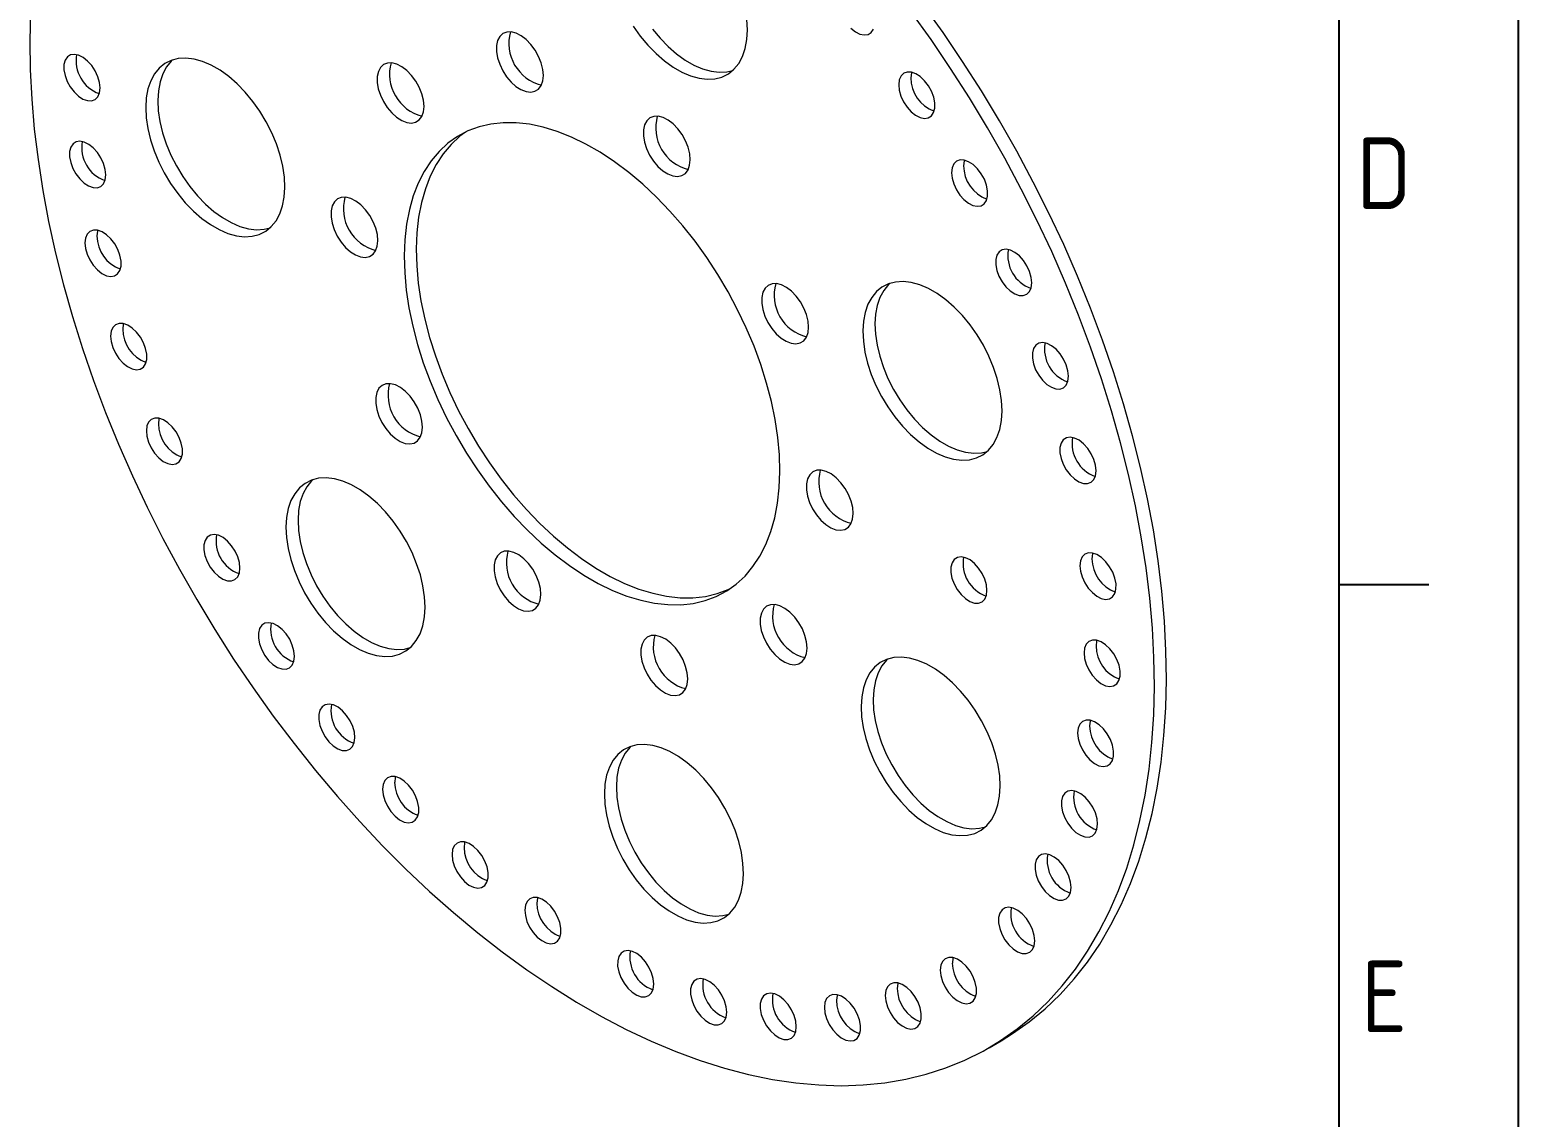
# Model space of a CAD drawing. Header units: millimetres. Extents: x 2761 to 3222, y 1093 to 1419.
# Drawn here: x 3130.4 to 3221.7, y 1172.9 to 1239.6 of the extents above; entities that cross this region are included whole.
import ezdxf
from ezdxf.enums import TextEntityAlignment as Align

# ---------------------------------------------------------------- set-up
doc = ezdxf.new("R2010")
doc.units = ezdxf.units.MM
doc.linetypes.add('ACAD_ISO05W100', pattern=[33, 24, -3, 0, -3, 0, -3])
doc.layers.add('AM_BOR', color=240, linetype='ACAD_ISO05W100', lineweight=20)
doc.styles.add('ACISOTS', font='isocp.shx', dxfattribs={"height": 1})

# ---------------------------------------------------------------- blocks, each defined once
blk = doc.blocks.new('A3 ZTL')
blk.add_line((401.174, 9.785), (401.174, 280.822))
at = {"layer": 'AM_BOR', "color": 135, "linetype": 'Continuous', "lineweight": 25}
blk.add_line((410.959, 290.607), (410.959, 0), dxfattribs=at)
at = {"layer": 'AM_BOR', "color": 135, "lineweight": 25}
blk.add_line((406.067, 100.294), (401.174, 100.294), dxfattribs=at)
at = {"layer": 'AM_BOR', "color": 135, "lineweight": 25, "style": 'ACISOTS'}
for s, p in [('D', (403.62, 122.798)), ('E', (403.62, 77.789))]:
    blk.add_text(s, height=3.914, dxfattribs=at).set_placement(p, align=Align.MIDDLE)

msp = doc.modelspace()

# ---------------------------------------------------------------- linework, layer by layer
at = {"color": 7, "linetype": 'Continuous', "lineweight": 15}
msp.add_line((3189.261, 1177.142), (3190, 1177.571), dxfattribs=at)
at = {"color": 7, "linetype": 'Continuous', "lineweight": 15, "flags": 128}
for points in [[(3130.472, 1240.618), (3130.43, 1238.885), (3130.455, 1237.114), (3130.548, 1235.308), (3130.708, 1233.47), (3130.935, 1231.603), (3131.229, 1229.712), (3131.588, 1227.801), (3132.013, 1225.872), (3132.502, 1223.93), (3133.055, 1221.979), (3133.67, 1220.022), (3134.346, 1218.063), (3135.082, 1216.106), (3135.876, 1214.155), (3136.727, 1212.213), (3137.634, 1210.285), (3138.594, 1208.375), (3139.605, 1206.485), (3140.666, 1204.62), (3141.774, 1202.783), (3142.928, 1200.978), (3144.124, 1199.209), (3145.361, 1197.478), (3146.637, 1195.79), (3147.948, 1194.148), (3149.293, 1192.554), (3150.668, 1191.012), (3152.071, 1189.525), (3153.499, 1188.096), (3154.95, 1186.728), (3156.42, 1185.423), (3157.907, 1184.184), (3159.407, 1183.013), (3160.918, 1181.913), (3162.437, 1180.885), (3163.961, 1179.933), (3165.486, 1179.057), (3167.011, 1178.259), (3168.531, 1177.542), (3170.045, 1176.905), (3171.548, 1176.352), (3173.038, 1175.881), (3174.513, 1175.496), (3175.968, 1175.196), (3177.402, 1174.981), (3178.812, 1174.854), (3180.194, 1174.812), (3181.547, 1174.858), (3182.866, 1174.989), (3184.151, 1175.208), (3185.398, 1175.512), (3186.605, 1175.901), (3187.77, 1176.375), (3188.889, 1176.933), (3189.962, 1177.573), (3190.986, 1178.294), (3191.958, 1179.095), (3192.878, 1179.975), (3193.743, 1180.931), (3194.552, 1181.962), (3195.302, 1183.065), (3195.993, 1184.239), (3196.624, 1185.481), (3197.192, 1186.789), (3197.697, 1188.161), (3198.138, 1189.592), (3198.513, 1191.082), (3198.823, 1192.626), (3199.067, 1194.222), (3199.244, 1195.867), (3199.353, 1197.557), (3199.395, 1199.289)], [(3199.395, 1199.289), (3199.37, 1201.061), (3199.277, 1202.867), (3199.117, 1204.705), (3198.89, 1206.571), (3198.596, 1208.462), (3198.237, 1210.374), (3197.812, 1212.303), (3197.323, 1214.244), (3196.77, 1216.196), (3196.155, 1218.153), (3195.479, 1220.112), (3194.743, 1222.069), (3193.949, 1224.02), (3193.098, 1225.961), (3192.191, 1227.889), (3191.231, 1229.8), (3190.22, 1231.69), (3189.159, 1233.555), (3188.051, 1235.392), (3186.897, 1237.197), (3185.701, 1238.966), (3184.463, 1240.696)], [(3200.134, 1199.718), (3200.108, 1201.489), (3200.015, 1203.296), (3199.855, 1205.134), (3199.628, 1207), (3199.335, 1208.891), (3198.975, 1210.802), (3198.55, 1212.731), (3198.061, 1214.673), (3197.509, 1216.625), (3196.894, 1218.582), (3196.217, 1220.541), (3195.481, 1222.497), (3194.687, 1224.449), (3193.836, 1226.39), (3192.93, 1228.318), (3191.97, 1230.229), (3190.958, 1232.118), (3189.898, 1233.984), (3188.789, 1235.82), (3187.636, 1237.625), (3186.439, 1239.395), (3185.202, 1241.125)], [(3167.44, 1239.794), (3167.872, 1239.183), (3168.34, 1238.617), (3168.837, 1238.105), (3169.355, 1237.654), (3169.886, 1237.272), (3170.422, 1236.964), (3170.954, 1236.736), (3171.474, 1236.591), (3171.973, 1236.532), (3172.444, 1236.559), (3172.879, 1236.671), (3173.271, 1236.868), (3173.615, 1237.146), (3173.905, 1237.501), (3174.135, 1237.927), (3174.304, 1238.417), (3174.407, 1238.964), (3174.444, 1239.558)], [(3168.61, 1239.612), (3169.079, 1239.046), (3169.576, 1238.533), (3170.094, 1238.083), (3170.625, 1237.7), (3171.161, 1237.393), (3171.692, 1237.165), (3172.212, 1237.02), (3172.711, 1236.96), (3173.182, 1236.987), (3173.536, 1237.072)], [(3174.444, 1239.558), (3174.413, 1240.192)], [(3180.789, 1239.659), (3181.062, 1239.442), (3181.34, 1239.302), (3181.606, 1239.249), (3181.842, 1239.286), (3182.033, 1239.409), (3182.169, 1239.612)], [(3161.924, 1236.766), (3161.892, 1237.141), (3161.794, 1237.537), (3161.635, 1237.936), (3161.422, 1238.318), (3161.166, 1238.667), (3160.877, 1238.965), (3160.57, 1239.199), (3160.259, 1239.359), (3159.959, 1239.435), (3159.683, 1239.426), (3159.445, 1239.33), (3159.255, 1239.154), (3159.123, 1238.904), (3159.054, 1238.594), (3159.052, 1238.236), (3159.118, 1237.848), (3159.247, 1237.449), (3159.434, 1237.056), (3159.67, 1236.688), (3159.944, 1236.363), (3160.244, 1236.095), (3160.554, 1235.897), (3160.862, 1235.779), (3161.152, 1235.745), (3161.41, 1235.798), (3161.626, 1235.934), (3161.788, 1236.149), (3161.889, 1236.43), (3161.924, 1236.766)], [(3134.74, 1235.997), (3134.707, 1236.335), (3134.606, 1236.691), (3134.443, 1237.044), (3134.23, 1237.371), (3133.978, 1237.651), (3133.705, 1237.868), (3133.427, 1238.008), (3133.162, 1238.061), (3132.926, 1238.025), (3132.734, 1237.901), (3132.599, 1237.698), (3132.528, 1237.428), (3132.526, 1237.108), (3132.594, 1236.758), (3132.727, 1236.401), (3132.916, 1236.059), (3133.151, 1235.752), (3133.415, 1235.501), (3133.693, 1235.322), (3133.967, 1235.225), (3134.219, 1235.216), (3134.435, 1235.297), (3134.6, 1235.462), (3134.704, 1235.7), (3134.74, 1235.997)], [(3146.071, 1229.905), (3146.041, 1230.538), (3145.943, 1231.2), (3145.78, 1231.88), (3145.555, 1232.568), (3145.27, 1233.252), (3144.931, 1233.922), (3144.543, 1234.568), (3144.111, 1235.178), (3143.643, 1235.744), (3143.146, 1236.257), (3142.628, 1236.708), (3142.097, 1237.09), (3141.561, 1237.397), (3141.029, 1237.625), (3140.509, 1237.77), (3140.01, 1237.83), (3139.539, 1237.803), (3139.104, 1237.69), (3138.712, 1237.493), (3138.368, 1237.215), (3138.078, 1236.86), (3137.848, 1236.435), (3137.679, 1235.945), (3137.576, 1235.398), (3137.54, 1234.803), (3137.57, 1234.17), (3137.668, 1233.508), (3137.83, 1232.828), (3138.056, 1232.14), (3138.341, 1231.456), (3138.68, 1230.786), (3139.068, 1230.14), (3139.5, 1229.53), (3139.968, 1228.964), (3140.465, 1228.451), (3140.983, 1228), (3141.514, 1227.618), (3142.05, 1227.311), (3142.582, 1227.083), (3143.101, 1226.938), (3143.601, 1226.878), (3144.071, 1226.905), (3144.507, 1227.018), (3144.899, 1227.215), (3145.243, 1227.493), (3145.532, 1227.847), (3145.763, 1228.273), (3145.932, 1228.763), (3146.035, 1229.31), (3146.071, 1229.905)], [(3139.185, 1237.718), (3139.106, 1237.644), (3138.817, 1237.289), (3138.586, 1236.863), (3138.418, 1236.373), (3138.314, 1235.827), (3138.278, 1235.232), (3138.309, 1234.598), (3138.406, 1233.936), (3138.569, 1233.256), (3138.794, 1232.569), (3139.079, 1231.884), (3139.418, 1231.214), (3139.807, 1230.569), (3140.238, 1229.958), (3140.706, 1229.392), (3141.203, 1228.88), (3141.721, 1228.429), (3142.253, 1228.047), (3142.788, 1227.739), (3143.32, 1227.511), (3143.84, 1227.366), (3144.339, 1227.307), (3144.81, 1227.334), (3145.164, 1227.418)], [(3154.608, 1234.87), (3154.576, 1235.245), (3154.478, 1235.64), (3154.319, 1236.039), (3154.106, 1236.421), (3153.849, 1236.77), (3153.561, 1237.068), (3153.254, 1237.303), (3152.943, 1237.462), (3152.642, 1237.538), (3152.366, 1237.529), (3152.128, 1237.434), (3151.938, 1237.257), (3151.806, 1237.008), (3151.737, 1236.697), (3151.736, 1236.339), (3151.801, 1235.952), (3151.93, 1235.552), (3152.117, 1235.159), (3152.353, 1234.792), (3152.628, 1234.466), (3152.927, 1234.198), (3153.238, 1234.001), (3153.545, 1233.882), (3153.835, 1233.848), (3154.094, 1233.901), (3154.309, 1234.038), (3154.471, 1234.252), (3154.572, 1234.534), (3154.608, 1234.87)], [(3183.718, 1236.197), (3183.752, 1235.86), (3183.853, 1235.504), (3184.015, 1235.151), (3184.229, 1234.824), (3184.48, 1234.543), (3184.753, 1234.326), (3185.031, 1234.187), (3185.297, 1234.133), (3185.533, 1234.17), (3185.724, 1234.293), (3185.86, 1234.497), (3185.931, 1234.767), (3185.932, 1235.086), (3185.864, 1235.436), (3185.732, 1235.793), (3185.542, 1236.136), (3185.308, 1236.442), (3185.043, 1236.693), (3184.766, 1236.873), (3184.492, 1236.97), (3184.239, 1236.978), (3184.024, 1236.898), (3183.859, 1236.733), (3183.755, 1236.494), (3183.718, 1236.197)], [(3184.506, 1236.967), (3184.493, 1236.923), (3184.457, 1236.626)], [(3170.932, 1231.595), (3170.9, 1231.969), (3170.802, 1232.365), (3170.643, 1232.764), (3170.43, 1233.146), (3170.174, 1233.495), (3169.885, 1233.793), (3169.578, 1234.028), (3169.267, 1234.187), (3168.967, 1234.263), (3168.691, 1234.254), (3168.453, 1234.158), (3168.263, 1233.982), (3168.131, 1233.733), (3168.062, 1233.422), (3168.06, 1233.064), (3168.125, 1232.677), (3168.255, 1232.277), (3168.442, 1231.884), (3168.678, 1231.517), (3168.952, 1231.191), (3169.252, 1230.923), (3169.562, 1230.725), (3169.87, 1230.607), (3170.16, 1230.573), (3170.418, 1230.626), (3170.634, 1230.763), (3170.796, 1230.977), (3170.897, 1231.259), (3170.932, 1231.595)], [(3176.43, 1212.474), (3176.401, 1213.506), (3176.305, 1214.571), (3176.142, 1215.662), (3175.913, 1216.774), (3175.619, 1217.899), (3175.262, 1219.031), (3174.845, 1220.163), (3174.37, 1221.289), (3173.839, 1222.402), (3173.255, 1223.495), (3172.623, 1224.563), (3171.945, 1225.599), (3171.226, 1226.596), (3170.47, 1227.549), (3169.682, 1228.453), (3168.865, 1229.301), (3168.025, 1230.09), (3167.167, 1230.814), (3166.296, 1231.47), (3165.417, 1232.052), (3164.534, 1232.559), (3163.654, 1232.986), (3162.781, 1233.332), (3161.921, 1233.595), (3161.079, 1233.772), (3160.258, 1233.863), (3159.466, 1233.867), (3158.705, 1233.785), (3157.98, 1233.616), (3157.296, 1233.362), (3156.657, 1233.025), (3156.067, 1232.605), (3155.528, 1232.107), (3155.044, 1231.531), (3154.618, 1230.883), (3154.253, 1230.166), (3153.95, 1229.383), (3153.712, 1228.54), (3153.539, 1227.642), (3153.433, 1226.693), (3153.394, 1225.7), (3153.423, 1224.668), (3153.52, 1223.604), (3153.683, 1222.512), (3153.912, 1221.401), (3154.206, 1220.276), (3154.562, 1219.144), (3154.98, 1218.012), (3155.455, 1216.886), (3155.986, 1215.773), (3156.57, 1214.679), (3157.202, 1213.612), (3157.88, 1212.576), (3158.599, 1211.579), (3159.355, 1210.626), (3160.143, 1209.722), (3160.96, 1208.873), (3161.8, 1208.085), (3162.658, 1207.36), (3163.529, 1206.705), (3164.408, 1206.122), (3165.291, 1205.616), (3166.171, 1205.188), (3167.043, 1204.842), (3167.904, 1204.58), (3168.746, 1204.403), (3169.567, 1204.312), (3170.359, 1204.307), (3171.12, 1204.39), (3171.845, 1204.558), (3172.529, 1204.812), (3173.168, 1205.15), (3173.758, 1205.569), (3174.297, 1206.068), (3174.781, 1206.643), (3175.206, 1207.292), (3175.572, 1208.009), (3175.875, 1208.791), (3176.113, 1209.634), (3176.286, 1210.533), (3176.392, 1211.481), (3176.43, 1212.474)], [(3157.157, 1233.298), (3156.805, 1233.034), (3156.266, 1232.535), (3155.783, 1231.96), (3155.357, 1231.312), (3154.991, 1230.594), (3154.689, 1229.812), (3154.45, 1228.969), (3154.277, 1228.071), (3154.171, 1227.122), (3154.133, 1226.129), (3154.162, 1225.097), (3154.258, 1224.032), (3154.421, 1222.941), (3154.651, 1221.83), (3154.944, 1220.705), (3155.301, 1219.573), (3155.718, 1218.44), (3156.194, 1217.315), (3156.725, 1216.202), (3157.308, 1215.108), (3157.941, 1214.04), (3158.618, 1213.005), (3159.337, 1212.007), (3160.093, 1211.054), (3160.882, 1210.151), (3161.698, 1209.302), (3162.538, 1208.513), (3163.396, 1207.789), (3164.267, 1207.134), (3165.147, 1206.551), (3166.029, 1206.044), (3166.909, 1205.617), (3167.782, 1205.271), (3168.642, 1205.009), (3169.485, 1204.831), (3170.305, 1204.74), (3171.098, 1204.736), (3171.859, 1204.818), (3172.583, 1204.987), (3173.267, 1205.241), (3173.406, 1205.306)], [(3135.087, 1230.664), (3135.053, 1231.002), (3134.952, 1231.358), (3134.79, 1231.711), (3134.576, 1232.038), (3134.325, 1232.319), (3134.052, 1232.536), (3133.774, 1232.675), (3133.508, 1232.728), (3133.272, 1232.692), (3133.081, 1232.568), (3132.945, 1232.365), (3132.874, 1232.095), (3132.873, 1231.775), (3132.941, 1231.426), (3133.073, 1231.068), (3133.263, 1230.726), (3133.497, 1230.419), (3133.762, 1230.169), (3134.039, 1229.989), (3134.313, 1229.892), (3134.566, 1229.883), (3134.781, 1229.964), (3134.946, 1230.129), (3135.05, 1230.367), (3135.087, 1230.664)], [(3186.956, 1230.804), (3186.989, 1230.466), (3187.09, 1230.11), (3187.253, 1229.757), (3187.466, 1229.43), (3187.717, 1229.149), (3187.991, 1228.932), (3188.269, 1228.793), (3188.534, 1228.74), (3188.77, 1228.776), (3188.962, 1228.9), (3189.097, 1229.103), (3189.168, 1229.373), (3189.169, 1229.693), (3189.102, 1230.042), (3188.969, 1230.4), (3188.779, 1230.742), (3188.545, 1231.049), (3188.281, 1231.299), (3188.003, 1231.479), (3187.729, 1231.576), (3187.476, 1231.585), (3187.261, 1231.504), (3187.096, 1231.339), (3186.992, 1231.101), (3186.956, 1230.804)], [(3187.743, 1231.573), (3187.73, 1231.529), (3187.694, 1231.232)], [(3151.777, 1226.629), (3151.745, 1227.004), (3151.647, 1227.4), (3151.488, 1227.798), (3151.275, 1228.181), (3151.019, 1228.529), (3150.73, 1228.828), (3150.423, 1229.062), (3150.112, 1229.221), (3149.812, 1229.298), (3149.536, 1229.288), (3149.297, 1229.193), (3149.108, 1229.016), (3148.975, 1228.767), (3148.907, 1228.456), (3148.905, 1228.099), (3148.97, 1227.711), (3149.1, 1227.311), (3149.287, 1226.919), (3149.523, 1226.551), (3149.797, 1226.225), (3150.097, 1225.958), (3150.407, 1225.76), (3150.715, 1225.641), (3151.005, 1225.607), (3151.263, 1225.66), (3151.479, 1225.797), (3151.641, 1226.011), (3151.742, 1226.293), (3151.777, 1226.629)], [(3133.813, 1226.496), (3133.846, 1226.158), (3133.947, 1225.802), (3134.11, 1225.45), (3134.323, 1225.123), (3134.575, 1224.842), (3134.848, 1224.625), (3135.126, 1224.485), (3135.391, 1224.432), (3135.627, 1224.468), (3135.819, 1224.592), (3135.954, 1224.795), (3136.025, 1225.065), (3136.027, 1225.385), (3135.959, 1225.735), (3135.826, 1226.092), (3135.636, 1226.434), (3135.402, 1226.741), (3135.138, 1226.992), (3134.86, 1227.171), (3134.586, 1227.268), (3134.334, 1227.277), (3134.118, 1227.196), (3133.953, 1227.032), (3133.849, 1226.793), (3133.813, 1226.496)], [(3134.6, 1227.266), (3134.587, 1227.222), (3134.551, 1226.924)], [(3191.88, 1224.047), (3191.847, 1224.384), (3191.745, 1224.74), (3191.583, 1225.093), (3191.369, 1225.42), (3191.118, 1225.701), (3190.845, 1225.918), (3190.567, 1226.057), (3190.302, 1226.111), (3190.066, 1226.074), (3189.874, 1225.95), (3189.738, 1225.747), (3189.668, 1225.477), (3189.666, 1225.157), (3189.734, 1224.808), (3189.867, 1224.451), (3190.056, 1224.108), (3190.291, 1223.802), (3190.555, 1223.551), (3190.833, 1223.371), (3191.107, 1223.274), (3191.359, 1223.266), (3191.575, 1223.346), (3191.74, 1223.511), (3191.844, 1223.749), (3191.88, 1224.047)], [(3190.052, 1216.2), (3190.021, 1216.833), (3189.924, 1217.495), (3189.761, 1218.175), (3189.536, 1218.863), (3189.251, 1219.547), (3188.912, 1220.217), (3188.523, 1220.863), (3188.092, 1221.473), (3187.624, 1222.039), (3187.127, 1222.551), (3186.608, 1223.002), (3186.077, 1223.385), (3185.542, 1223.692), (3185.01, 1223.92), (3184.49, 1224.065), (3183.991, 1224.125), (3183.52, 1224.098), (3183.085, 1223.985), (3182.692, 1223.788), (3182.349, 1223.51), (3182.059, 1223.155), (3181.828, 1222.73), (3181.66, 1222.239), (3181.557, 1221.693), (3181.52, 1221.098), (3181.551, 1220.465), (3181.648, 1219.803), (3181.811, 1219.122), (3182.037, 1218.435), (3182.321, 1217.751), (3182.66, 1217.08), (3183.049, 1216.435), (3183.481, 1215.825), (3183.949, 1215.259), (3184.446, 1214.746), (3184.964, 1214.295), (3185.495, 1213.913), (3186.031, 1213.605), (3186.562, 1213.377), (3187.082, 1213.232), (3187.581, 1213.173), (3188.052, 1213.2), (3188.487, 1213.313), (3188.88, 1213.51), (3189.224, 1213.788), (3189.513, 1214.142), (3189.744, 1214.568), (3189.912, 1215.058), (3190.015, 1215.605), (3190.052, 1216.2)], [(3178.191, 1221.33), (3178.159, 1221.705), (3178.061, 1222.1), (3177.902, 1222.499), (3177.689, 1222.881), (3177.432, 1223.23), (3177.144, 1223.528), (3176.837, 1223.763), (3176.526, 1223.922), (3176.225, 1223.998), (3175.95, 1223.989), (3175.711, 1223.894), (3175.521, 1223.717), (3175.389, 1223.468), (3175.321, 1223.157), (3175.319, 1222.799), (3175.384, 1222.412), (3175.513, 1222.012), (3175.7, 1221.619), (3175.936, 1221.252), (3176.211, 1220.926), (3176.51, 1220.658), (3176.821, 1220.461), (3177.129, 1220.342), (3177.418, 1220.308), (3177.677, 1220.361), (3177.892, 1220.498), (3178.054, 1220.712), (3178.155, 1220.994), (3178.191, 1221.33)], [(3183.166, 1224.013), (3183.087, 1223.939), (3182.797, 1223.584), (3182.567, 1223.158), (3182.398, 1222.668), (3182.295, 1222.121), (3182.259, 1221.527), (3182.289, 1220.893), (3182.387, 1220.231), (3182.55, 1219.551), (3182.775, 1218.863), (3183.06, 1218.179), (3183.399, 1217.509), (3183.787, 1216.864), (3184.219, 1216.253), (3184.687, 1215.687), (3185.184, 1215.175), (3185.702, 1214.724), (3186.233, 1214.342), (3186.769, 1214.034), (3187.301, 1213.806), (3187.82, 1213.661), (3188.32, 1213.602), (3188.791, 1213.628), (3189.145, 1213.713)], [(3135.39, 1220.78), (3135.423, 1220.442), (3135.524, 1220.086), (3135.687, 1219.733), (3135.9, 1219.406), (3136.152, 1219.125), (3136.425, 1218.908), (3136.703, 1218.769), (3136.968, 1218.716), (3137.204, 1218.752), (3137.396, 1218.876), (3137.531, 1219.079), (3137.602, 1219.349), (3137.604, 1219.669), (3137.536, 1220.018), (3137.403, 1220.376), (3137.214, 1220.718), (3136.979, 1221.025), (3136.715, 1221.275), (3136.437, 1221.455), (3136.163, 1221.552), (3135.911, 1221.561), (3135.695, 1221.48), (3135.53, 1221.315), (3135.426, 1221.077), (3135.39, 1220.78)], [(3136.177, 1221.549), (3136.165, 1221.505), (3136.128, 1221.208)], [(3194.127, 1218.316), (3194.094, 1218.654), (3193.993, 1219.01), (3193.83, 1219.363), (3193.617, 1219.69), (3193.365, 1219.971), (3193.092, 1220.188), (3192.814, 1220.327), (3192.549, 1220.38), (3192.313, 1220.344), (3192.121, 1220.22), (3191.986, 1220.017), (3191.915, 1219.747), (3191.913, 1219.427), (3191.981, 1219.078), (3192.114, 1218.72), (3192.304, 1218.378), (3192.538, 1218.071), (3192.802, 1217.821), (3193.08, 1217.641), (3193.354, 1217.544), (3193.607, 1217.535), (3193.822, 1217.616), (3193.987, 1217.781), (3194.091, 1218.019), (3194.127, 1218.316)], [(3154.514, 1215.192), (3154.482, 1215.567), (3154.384, 1215.962), (3154.225, 1216.361), (3154.012, 1216.743), (3153.755, 1217.092), (3153.467, 1217.39), (3153.16, 1217.625), (3152.849, 1217.784), (3152.548, 1217.86), (3152.273, 1217.851), (3152.034, 1217.756), (3151.844, 1217.579), (3151.712, 1217.33), (3151.644, 1217.019), (3151.642, 1216.661), (3151.707, 1216.274), (3151.836, 1215.874), (3152.023, 1215.481), (3152.259, 1215.114), (3152.534, 1214.788), (3152.833, 1214.52), (3153.144, 1214.323), (3153.452, 1214.204), (3153.741, 1214.17), (3154, 1214.223), (3154.215, 1214.36), (3154.377, 1214.574), (3154.478, 1214.856), (3154.514, 1215.192)], [(3137.578, 1214.972), (3137.611, 1214.635), (3137.712, 1214.279), (3137.875, 1213.926), (3138.088, 1213.599), (3138.339, 1213.318), (3138.613, 1213.101), (3138.891, 1212.962), (3139.156, 1212.908), (3139.392, 1212.945), (3139.584, 1213.068), (3139.719, 1213.272), (3139.79, 1213.542), (3139.791, 1213.861), (3139.724, 1214.211), (3139.591, 1214.568), (3139.401, 1214.911), (3139.167, 1215.217), (3138.903, 1215.468), (3138.625, 1215.648), (3138.351, 1215.745), (3138.098, 1215.753), (3137.883, 1215.673), (3137.718, 1215.508), (3137.614, 1215.269), (3137.578, 1214.972)], [(3138.365, 1215.742), (3138.352, 1215.698), (3138.316, 1215.401)], [(3195.817, 1212.519), (3195.783, 1212.857), (3195.682, 1213.213), (3195.52, 1213.566), (3195.306, 1213.893), (3195.055, 1214.174), (3194.782, 1214.391), (3194.504, 1214.53), (3194.238, 1214.583), (3194.002, 1214.547), (3193.811, 1214.423), (3193.675, 1214.22), (3193.604, 1213.95), (3193.603, 1213.63), (3193.671, 1213.281), (3193.803, 1212.923), (3193.993, 1212.581), (3194.227, 1212.274), (3194.492, 1212.024), (3194.769, 1211.844), (3195.043, 1211.747), (3195.296, 1211.738), (3195.511, 1211.819), (3195.676, 1211.984), (3195.78, 1212.222), (3195.817, 1212.519)], [(3180.927, 1209.893), (3180.895, 1210.267), (3180.798, 1210.663), (3180.639, 1211.062), (3180.426, 1211.444), (3180.169, 1211.793), (3179.88, 1212.091), (3179.573, 1212.325), (3179.263, 1212.485), (3178.962, 1212.561), (3178.686, 1212.552), (3178.448, 1212.456), (3178.258, 1212.28), (3178.126, 1212.03), (3178.057, 1211.72), (3178.056, 1211.362), (3178.121, 1210.975), (3178.25, 1210.575), (3178.437, 1210.182), (3178.673, 1209.814), (3178.947, 1209.489), (3179.247, 1209.221), (3179.558, 1209.023), (3179.865, 1208.905), (3180.155, 1208.871), (3180.414, 1208.924), (3180.629, 1209.06), (3180.791, 1209.275), (3180.892, 1209.556), (3180.927, 1209.893)], [(3154.672, 1204.162), (3154.642, 1204.795), (3154.544, 1205.457), (3154.381, 1206.137), (3154.156, 1206.825), (3153.871, 1207.509), (3153.532, 1208.179), (3153.144, 1208.825), (3152.712, 1209.435), (3152.244, 1210.001), (3151.747, 1210.514), (3151.229, 1210.965), (3150.698, 1211.347), (3150.162, 1211.654), (3149.63, 1211.882), (3149.111, 1212.027), (3148.611, 1212.087), (3148.14, 1212.06), (3147.705, 1211.947), (3147.313, 1211.75), (3146.969, 1211.472), (3146.68, 1211.118), (3146.449, 1210.692), (3146.28, 1210.202), (3146.177, 1209.655), (3146.141, 1209.06), (3146.171, 1208.427), (3146.269, 1207.765), (3146.432, 1207.085), (3146.657, 1206.397), (3146.942, 1205.713), (3147.281, 1205.043), (3147.669, 1204.397), (3148.101, 1203.787), (3148.569, 1203.221), (3149.066, 1202.708), (3149.584, 1202.258), (3150.115, 1201.875), (3150.651, 1201.568), (3151.183, 1201.34), (3151.703, 1201.195), (3152.202, 1201.135), (3152.673, 1201.162), (3153.108, 1201.275), (3153.5, 1201.472), (3153.844, 1201.75), (3154.134, 1202.105), (3154.364, 1202.53), (3154.533, 1203.02), (3154.636, 1203.567), (3154.672, 1204.162)], [(3147.786, 1211.976), (3147.707, 1211.901), (3147.418, 1211.546), (3147.187, 1211.12), (3147.019, 1210.63), (3146.916, 1210.084), (3146.879, 1209.489), (3146.91, 1208.856), (3147.007, 1208.194), (3147.17, 1207.513), (3147.395, 1206.826), (3147.68, 1206.141), (3148.019, 1205.471), (3148.408, 1204.826), (3148.839, 1204.215), (3149.307, 1203.65), (3149.804, 1203.137), (3150.323, 1202.686), (3150.854, 1202.304), (3151.389, 1201.996), (3151.921, 1201.768), (3152.441, 1201.623), (3152.94, 1201.564), (3153.411, 1201.591), (3153.765, 1201.675)], [(3143.32, 1206.555), (3143.287, 1206.893), (3143.186, 1207.249), (3143.023, 1207.602), (3142.81, 1207.929), (3142.558, 1208.21), (3142.285, 1208.427), (3142.007, 1208.566), (3141.742, 1208.619), (3141.506, 1208.583), (3141.314, 1208.459), (3141.179, 1208.256), (3141.108, 1207.986), (3141.106, 1207.666), (3141.174, 1207.317), (3141.307, 1206.959), (3141.497, 1206.617), (3141.731, 1206.31), (3141.995, 1206.06), (3142.273, 1205.88), (3142.547, 1205.783), (3142.8, 1205.774), (3143.015, 1205.855), (3143.18, 1206.02), (3143.284, 1206.258), (3143.32, 1206.555)], [(3161.772, 1204.927), (3161.74, 1205.302), (3161.643, 1205.698), (3161.483, 1206.096), (3161.271, 1206.479), (3161.014, 1206.827), (3160.725, 1207.126), (3160.418, 1207.36), (3160.107, 1207.519), (3159.807, 1207.595), (3159.531, 1207.586), (3159.293, 1207.491), (3159.103, 1207.314), (3158.971, 1207.065), (3158.902, 1206.754), (3158.9, 1206.396), (3158.966, 1206.009), (3159.095, 1205.609), (3159.282, 1205.216), (3159.518, 1204.849), (3159.792, 1204.523), (3160.092, 1204.255), (3160.403, 1204.058), (3160.71, 1203.939), (3161, 1203.905), (3161.259, 1203.958), (3161.474, 1204.095), (3161.636, 1204.309), (3161.737, 1204.591), (3161.772, 1204.927)], [(3189.13, 1205.183), (3189.097, 1205.52), (3188.996, 1205.876), (3188.833, 1206.229), (3188.62, 1206.556), (3188.369, 1206.837), (3188.095, 1207.054), (3187.817, 1207.193), (3187.552, 1207.247), (3187.316, 1207.21), (3187.124, 1207.087), (3186.989, 1206.883), (3186.918, 1206.613), (3186.917, 1206.294), (3186.984, 1205.944), (3187.117, 1205.587), (3187.307, 1205.244), (3187.541, 1204.938), (3187.805, 1204.687), (3188.083, 1204.507), (3188.357, 1204.41), (3188.61, 1204.402), (3188.825, 1204.482), (3188.99, 1204.647), (3189.094, 1204.886), (3189.13, 1205.183)], [(3194.83, 1206.702), (3194.863, 1206.365), (3194.964, 1206.009), (3195.127, 1205.656), (3195.34, 1205.329), (3195.592, 1205.048), (3195.865, 1204.831), (3196.143, 1204.691), (3196.408, 1204.638), (3196.644, 1204.675), (3196.836, 1204.798), (3196.971, 1205.002), (3197.042, 1205.272), (3197.044, 1205.591), (3196.976, 1205.941), (3196.843, 1206.298), (3196.654, 1206.641), (3196.419, 1206.947), (3196.155, 1207.198), (3195.877, 1207.378), (3195.603, 1207.475), (3195.351, 1207.483), (3195.135, 1207.403), (3194.97, 1207.238), (3194.866, 1206.999), (3194.83, 1206.702)], [(3195.617, 1207.472), (3195.605, 1207.428), (3195.568, 1207.131)], [(3178.097, 1201.652), (3178.065, 1202.027), (3177.967, 1202.422), (3177.808, 1202.821), (3177.595, 1203.203), (3177.338, 1203.552), (3177.05, 1203.85), (3176.743, 1204.085), (3176.432, 1204.244), (3176.132, 1204.32), (3175.856, 1204.311), (3175.617, 1204.216), (3175.428, 1204.039), (3175.295, 1203.79), (3175.227, 1203.479), (3175.225, 1203.121), (3175.29, 1202.734), (3175.419, 1202.334), (3175.606, 1201.941), (3175.843, 1201.574), (3176.117, 1201.248), (3176.416, 1200.98), (3176.727, 1200.783), (3177.035, 1200.664), (3177.325, 1200.63), (3177.583, 1200.683), (3177.799, 1200.82), (3177.96, 1201.034), (3178.062, 1201.316), (3178.097, 1201.652)], [(3146.665, 1201.142), (3146.632, 1201.479), (3146.531, 1201.835), (3146.368, 1202.188), (3146.155, 1202.515), (3145.903, 1202.796), (3145.63, 1203.013), (3145.352, 1203.152), (3145.087, 1203.206), (3144.851, 1203.169), (3144.659, 1203.045), (3144.524, 1202.842), (3144.453, 1202.572), (3144.451, 1202.252), (3144.519, 1201.903), (3144.652, 1201.546), (3144.841, 1201.203), (3145.076, 1200.897), (3145.34, 1200.646), (3145.618, 1200.466), (3145.892, 1200.369), (3146.144, 1200.361), (3146.36, 1200.441), (3146.525, 1200.606), (3146.629, 1200.844), (3146.665, 1201.142)], [(3170.78, 1199.755), (3170.748, 1200.13), (3170.651, 1200.526), (3170.491, 1200.924), (3170.279, 1201.307), (3170.022, 1201.655), (3169.733, 1201.954), (3169.426, 1202.188), (3169.115, 1202.347), (3168.815, 1202.424), (3168.539, 1202.414), (3168.301, 1202.319), (3168.111, 1202.142), (3167.979, 1201.893), (3167.91, 1201.582), (3167.908, 1201.225), (3167.974, 1200.837), (3168.103, 1200.437), (3168.29, 1200.045), (3168.526, 1199.677), (3168.8, 1199.352), (3169.1, 1199.084), (3169.411, 1198.886), (3169.718, 1198.767), (3170.008, 1198.734), (3170.267, 1198.786), (3170.482, 1198.923), (3170.644, 1199.137), (3170.745, 1199.419), (3170.78, 1199.755)], [(3195.081, 1201.353), (3195.114, 1201.016), (3195.215, 1200.66), (3195.378, 1200.307), (3195.591, 1199.98), (3195.843, 1199.699), (3196.116, 1199.482), (3196.394, 1199.343), (3196.659, 1199.29), (3196.895, 1199.326), (3197.087, 1199.45), (3197.222, 1199.653), (3197.293, 1199.923), (3197.295, 1200.243), (3197.227, 1200.592), (3197.094, 1200.949), (3196.905, 1201.292), (3196.67, 1201.598), (3196.406, 1201.849), (3196.128, 1202.029), (3195.854, 1202.126), (3195.602, 1202.134), (3195.386, 1202.054), (3195.221, 1201.889), (3195.117, 1201.651), (3195.081, 1201.353)], [(3195.868, 1202.123), (3195.856, 1202.079), (3195.819, 1201.782)], [(3189.942, 1193.171), (3189.911, 1193.804), (3189.814, 1194.466), (3189.651, 1195.147), (3189.426, 1195.834), (3189.141, 1196.519), (3188.802, 1197.189), (3188.413, 1197.834), (3187.982, 1198.445), (3187.514, 1199.01), (3187.017, 1199.523), (3186.499, 1199.974), (3185.967, 1200.356), (3185.432, 1200.664), (3184.9, 1200.892), (3184.38, 1201.037), (3183.881, 1201.096), (3183.41, 1201.069), (3182.975, 1200.956), (3182.583, 1200.759), (3182.239, 1200.481), (3181.949, 1200.127), (3181.719, 1199.701), (3181.55, 1199.211), (3181.447, 1198.664), (3181.41, 1198.07), (3181.441, 1197.436), (3181.539, 1196.774), (3181.701, 1196.094), (3181.927, 1195.406), (3182.211, 1194.722), (3182.551, 1194.052), (3182.939, 1193.407), (3183.371, 1192.796), (3183.839, 1192.23), (3184.336, 1191.718), (3184.854, 1191.267), (3185.385, 1190.885), (3185.921, 1190.577), (3186.453, 1190.349), (3186.972, 1190.204), (3187.471, 1190.145), (3187.942, 1190.171), (3188.377, 1190.284), (3188.77, 1190.481), (3189.114, 1190.759), (3189.403, 1191.114), (3189.634, 1191.54), (3189.802, 1192.03), (3189.906, 1192.576), (3189.942, 1193.171)], [(3183.056, 1200.985), (3182.977, 1200.91), (3182.688, 1200.555), (3182.457, 1200.13), (3182.289, 1199.64), (3182.185, 1199.093), (3182.149, 1198.498), (3182.179, 1197.865), (3182.277, 1197.203), (3182.44, 1196.523), (3182.665, 1195.835), (3182.95, 1195.151), (3183.289, 1194.481), (3183.677, 1193.835), (3184.109, 1193.225), (3184.577, 1192.659), (3185.074, 1192.146), (3185.592, 1191.695), (3186.123, 1191.313), (3186.659, 1191.006), (3187.191, 1190.778), (3187.711, 1190.633), (3188.21, 1190.573), (3188.681, 1190.6), (3189.035, 1190.684)], [(3190, 1177.571), (3190.7, 1178.002), (3191.724, 1178.723), (3192.697, 1179.524), (3193.617, 1180.404), (3194.482, 1181.36), (3195.29, 1182.39), (3196.041, 1183.494), (3196.732, 1184.668), (3197.362, 1185.91), (3197.93, 1187.218), (3198.435, 1188.589), (3198.876, 1190.021), (3199.252, 1191.51), (3199.562, 1193.055), (3199.805, 1194.651), (3199.982, 1196.296), (3200.092, 1197.986), (3200.134, 1199.718)], [(3150.368, 1196.149), (3150.335, 1196.486), (3150.234, 1196.842), (3150.071, 1197.195), (3149.858, 1197.522), (3149.606, 1197.803), (3149.333, 1198.02), (3149.055, 1198.159), (3148.79, 1198.213), (3148.554, 1198.176), (3148.362, 1198.053), (3148.227, 1197.849), (3148.156, 1197.579), (3148.154, 1197.259), (3148.222, 1196.91), (3148.355, 1196.553), (3148.544, 1196.21), (3148.779, 1195.904), (3149.043, 1195.653), (3149.321, 1195.473), (3149.595, 1195.376), (3149.847, 1195.368), (3150.063, 1195.448), (3150.228, 1195.613), (3150.332, 1195.852), (3150.368, 1196.149)], [(3194.685, 1196.447), (3194.719, 1196.109), (3194.82, 1195.753), (3194.982, 1195.4), (3195.196, 1195.073), (3195.447, 1194.792), (3195.721, 1194.575), (3195.999, 1194.436), (3196.264, 1194.383), (3196.5, 1194.419), (3196.692, 1194.543), (3196.827, 1194.746), (3196.898, 1195.016), (3196.899, 1195.336), (3196.832, 1195.685), (3196.699, 1196.043), (3196.509, 1196.385), (3196.275, 1196.692), (3196.011, 1196.942), (3195.733, 1197.122), (3195.459, 1197.219), (3195.206, 1197.228), (3194.991, 1197.147), (3194.826, 1196.982), (3194.722, 1196.744), (3194.685, 1196.447)], [(3195.473, 1197.216), (3195.46, 1197.172), (3195.424, 1196.875)], [(3174.197, 1187.814), (3174.166, 1188.447), (3174.069, 1189.109), (3173.906, 1189.789), (3173.68, 1190.477), (3173.396, 1191.161), (3173.057, 1191.831), (3172.668, 1192.477), (3172.236, 1193.087), (3171.768, 1193.653), (3171.271, 1194.166), (3170.753, 1194.617), (3170.222, 1194.999), (3169.686, 1195.306), (3169.154, 1195.534), (3168.635, 1195.679), (3168.136, 1195.739), (3167.665, 1195.712), (3167.23, 1195.599), (3166.837, 1195.402), (3166.493, 1195.124), (3166.204, 1194.77), (3165.973, 1194.344), (3165.805, 1193.854), (3165.702, 1193.307), (3165.665, 1192.712), (3165.696, 1192.079), (3165.793, 1191.417), (3165.956, 1190.737), (3166.181, 1190.049), (3166.466, 1189.365), (3166.805, 1188.695), (3167.194, 1188.049), (3167.625, 1187.439), (3168.093, 1186.873), (3168.59, 1186.36), (3169.109, 1185.91), (3169.64, 1185.527), (3170.175, 1185.22), (3170.707, 1184.992), (3171.227, 1184.847), (3171.726, 1184.787), (3172.197, 1184.814), (3172.632, 1184.927), (3173.025, 1185.124), (3173.368, 1185.402), (3173.658, 1185.757), (3173.889, 1186.182), (3174.057, 1186.672), (3174.16, 1187.219), (3174.197, 1187.814)], [(3167.31, 1195.628), (3167.232, 1195.553), (3166.942, 1195.198), (3166.711, 1194.772), (3166.543, 1194.282), (3166.44, 1193.736), (3166.403, 1193.141), (3166.434, 1192.508), (3166.532, 1191.846), (3166.694, 1191.165), (3166.92, 1190.478), (3167.204, 1189.793), (3167.544, 1189.123), (3167.932, 1188.478), (3168.364, 1187.867), (3168.832, 1187.302), (3169.329, 1186.789), (3169.847, 1186.338), (3170.378, 1185.956), (3170.914, 1185.648), (3171.446, 1185.42), (3171.965, 1185.275), (3172.464, 1185.216), (3172.935, 1185.243), (3173.29, 1185.327)], [(3152.068, 1192.992), (3152.102, 1192.655), (3152.203, 1192.298), (3152.365, 1191.946), (3152.579, 1191.619), (3152.83, 1191.338), (3153.103, 1191.121), (3153.381, 1190.981), (3153.647, 1190.928), (3153.883, 1190.965), (3154.074, 1191.088), (3154.21, 1191.291), (3154.281, 1191.561), (3154.282, 1191.881), (3154.214, 1192.231), (3154.081, 1192.588), (3153.892, 1192.931), (3153.658, 1193.237), (3153.393, 1193.488), (3153.115, 1193.668), (3152.842, 1193.765), (3152.589, 1193.773), (3152.373, 1193.692), (3152.209, 1193.528), (3152.105, 1193.289), (3152.068, 1192.992)], [(3152.856, 1193.762), (3152.843, 1193.718), (3152.807, 1193.421)], [(3195.913, 1190.842), (3195.879, 1191.179), (3195.778, 1191.535), (3195.616, 1191.888), (3195.402, 1192.215), (3195.151, 1192.496), (3194.878, 1192.713), (3194.6, 1192.852), (3194.334, 1192.906), (3194.098, 1192.869), (3193.907, 1192.746), (3193.771, 1192.542), (3193.701, 1192.272), (3193.699, 1191.952), (3193.767, 1191.603), (3193.9, 1191.246), (3194.089, 1190.903), (3194.323, 1190.597), (3194.588, 1190.346), (3194.866, 1190.166), (3195.139, 1190.069), (3195.392, 1190.061), (3195.608, 1190.141), (3195.772, 1190.306), (3195.876, 1190.545), (3195.913, 1190.842)], [(3156.324, 1188.989), (3156.358, 1188.652), (3156.459, 1188.296), (3156.621, 1187.943), (3156.835, 1187.616), (3157.086, 1187.335), (3157.359, 1187.118), (3157.638, 1186.979), (3157.903, 1186.926), (3158.139, 1186.962), (3158.33, 1187.086), (3158.466, 1187.289), (3158.537, 1187.559), (3158.538, 1187.879), (3158.47, 1188.228), (3158.338, 1188.586), (3158.148, 1188.928), (3157.914, 1189.234), (3157.649, 1189.485), (3157.372, 1189.665), (3157.098, 1189.762), (3156.845, 1189.771), (3156.63, 1189.69), (3156.465, 1189.525), (3156.361, 1189.287), (3156.324, 1188.989)], [(3157.112, 1189.759), (3157.099, 1189.715), (3157.063, 1189.418)], [(3194.29, 1186.963), (3194.257, 1187.3), (3194.155, 1187.656), (3193.993, 1188.009), (3193.779, 1188.336), (3193.528, 1188.617), (3193.255, 1188.834), (3192.977, 1188.973), (3192.712, 1189.027), (3192.476, 1188.99), (3192.284, 1188.866), (3192.148, 1188.663), (3192.078, 1188.393), (3192.076, 1188.073), (3192.144, 1187.724), (3192.277, 1187.367), (3192.466, 1187.024), (3192.701, 1186.718), (3192.965, 1186.467), (3193.243, 1186.287), (3193.517, 1186.19), (3193.769, 1186.182), (3193.985, 1186.262), (3194.15, 1186.427), (3194.254, 1186.665), (3194.29, 1186.963)], [(3160.788, 1185.578), (3160.821, 1185.241), (3160.922, 1184.885), (3161.085, 1184.532), (3161.298, 1184.205), (3161.55, 1183.924), (3161.823, 1183.707), (3162.101, 1183.568), (3162.366, 1183.515), (3162.602, 1183.551), (3162.794, 1183.675), (3162.929, 1183.878), (3163, 1184.148), (3163.002, 1184.468), (3162.934, 1184.817), (3162.801, 1185.174), (3162.612, 1185.517), (3162.377, 1185.823), (3162.113, 1186.074), (3161.835, 1186.254), (3161.561, 1186.351), (3161.309, 1186.36), (3161.093, 1186.279), (3160.928, 1186.114), (3160.824, 1185.876), (3160.788, 1185.578)], [(3161.575, 1186.348), (3161.563, 1186.304), (3161.526, 1186.007)], [(3192.059, 1183.692), (3192.026, 1184.03), (3191.924, 1184.386), (3191.762, 1184.739), (3191.548, 1185.066), (3191.297, 1185.346), (3191.024, 1185.563), (3190.746, 1185.703), (3190.48, 1185.756), (3190.245, 1185.72), (3190.053, 1185.596), (3189.917, 1185.393), (3189.847, 1185.123), (3189.845, 1184.803), (3189.913, 1184.454), (3190.046, 1184.096), (3190.235, 1183.754), (3190.469, 1183.447), (3190.734, 1183.196), (3191.012, 1183.017), (3191.285, 1182.92), (3191.538, 1182.911), (3191.754, 1182.992), (3191.919, 1183.157), (3192.022, 1183.395), (3192.059, 1183.692)], [(3168.696, 1181.038), (3168.662, 1181.375), (3168.561, 1181.732), (3168.399, 1182.084), (3168.185, 1182.411), (3167.934, 1182.692), (3167.661, 1182.909), (3167.383, 1183.049), (3167.117, 1183.102), (3166.881, 1183.066), (3166.69, 1182.942), (3166.554, 1182.739), (3166.483, 1182.469), (3166.482, 1182.149), (3166.55, 1181.799), (3166.683, 1181.442), (3166.872, 1181.099), (3167.106, 1180.793), (3167.371, 1180.542), (3167.649, 1180.363), (3167.922, 1180.265), (3168.175, 1180.257), (3168.391, 1180.338), (3168.555, 1180.502), (3168.659, 1180.741), (3168.696, 1181.038)], [(3186.267, 1181.898), (3186.301, 1181.561), (3186.402, 1181.204), (3186.564, 1180.852), (3186.778, 1180.525), (3187.029, 1180.244), (3187.303, 1180.027), (3187.581, 1179.887), (3187.846, 1179.834), (3188.082, 1179.87), (3188.274, 1179.994), (3188.409, 1180.197), (3188.48, 1180.467), (3188.481, 1180.787), (3188.414, 1181.137), (3188.281, 1181.494), (3188.091, 1181.837), (3187.857, 1182.143), (3187.593, 1182.394), (3187.315, 1182.573), (3187.041, 1182.671), (3186.788, 1182.679), (3186.573, 1182.598), (3186.408, 1182.434), (3186.304, 1182.195), (3186.267, 1181.898)], [(3187.055, 1182.668), (3187.042, 1182.624), (3187.006, 1182.326)], [(3173.167, 1179.319), (3173.134, 1179.657), (3173.033, 1180.013), (3172.87, 1180.366), (3172.657, 1180.693), (3172.405, 1180.973), (3172.132, 1181.19), (3171.854, 1181.33), (3171.589, 1181.383), (3171.353, 1181.347), (3171.161, 1181.223), (3171.026, 1181.02), (3170.955, 1180.75), (3170.953, 1180.43), (3171.021, 1180.08), (3171.154, 1179.723), (3171.344, 1179.381), (3171.578, 1179.074), (3171.842, 1178.823), (3172.12, 1178.644), (3172.394, 1178.547), (3172.647, 1178.538), (3172.862, 1178.619), (3173.027, 1178.784), (3173.131, 1179.022), (3173.167, 1179.319)], [(3177.438, 1178.426), (3177.405, 1178.763), (3177.304, 1179.12), (3177.141, 1179.472), (3176.928, 1179.799), (3176.677, 1180.08), (3176.403, 1180.297), (3176.125, 1180.437), (3175.86, 1180.49), (3175.624, 1180.453), (3175.432, 1180.33), (3175.297, 1180.127), (3175.226, 1179.857), (3175.225, 1179.537), (3175.292, 1179.187), (3175.425, 1178.83), (3175.615, 1178.487), (3175.849, 1178.181), (3176.113, 1177.93), (3176.391, 1177.75), (3176.665, 1177.653), (3176.918, 1177.645), (3177.133, 1177.725), (3177.298, 1177.89), (3177.402, 1178.129), (3177.438, 1178.426)], [(3179.159, 1179.619), (3179.193, 1179.281), (3179.294, 1178.925), (3179.456, 1178.573), (3179.67, 1178.246), (3179.921, 1177.965), (3180.194, 1177.748), (3180.472, 1177.608), (3180.738, 1177.555), (3180.973, 1177.591), (3181.165, 1177.715), (3181.301, 1177.918), (3181.371, 1178.188), (3181.373, 1178.508), (3181.305, 1178.858), (3181.172, 1179.215), (3180.983, 1179.557), (3180.749, 1179.864), (3180.484, 1180.115), (3180.206, 1180.294), (3179.933, 1180.391), (3179.68, 1180.4), (3179.464, 1180.319), (3179.299, 1180.155), (3179.196, 1179.916), (3179.159, 1179.619)], [(3179.947, 1180.389), (3179.934, 1180.345), (3179.897, 1180.047)], [(3182.889, 1180.344), (3182.923, 1180.007), (3183.024, 1179.65), (3183.186, 1179.298), (3183.4, 1178.971), (3183.651, 1178.69), (3183.925, 1178.473), (3184.203, 1178.333), (3184.468, 1178.28), (3184.704, 1178.317), (3184.896, 1178.44), (3185.031, 1178.643), (3185.102, 1178.913), (3185.103, 1179.233), (3185.035, 1179.583), (3184.903, 1179.94), (3184.713, 1180.283), (3184.479, 1180.589), (3184.214, 1180.84), (3183.937, 1181.019), (3183.663, 1181.117), (3183.41, 1181.125), (3183.195, 1181.044), (3183.03, 1180.88), (3182.926, 1180.641), (3182.889, 1180.344)], [(3183.677, 1181.114), (3183.664, 1181.07), (3183.628, 1180.773)]]:
    msp.add_lwpolyline(points, dxfattribs=at)
at = {"color": 7, "linetype": 'Continuous', "lineweight": 15}
for centre, radius, start, end in [((3162.442, 1238.729), 2.633, 164.34669, 255.92351), ((3135.396, 1237.661), 2.125, 169.64472, 250.62547), ((3155.125, 1236.833), 2.633, 164.34669, 255.92351), ((3186.659, 1236.645), 2.203, 180.49139, 249.59229), ((3171.45, 1233.557), 2.633, 164.34669, 255.92351), ((3135.743, 1232.328), 2.125, 169.64472, 250.62547), ((3189.896, 1231.251), 2.203, 180.49139, 249.59229), ((3152.295, 1228.592), 2.633, 164.34669, 255.92351), ((3136.754, 1226.943), 2.203, 180.49139, 249.59229), ((3192.536, 1225.71), 2.125, 169.64472, 250.62547), ((3178.708, 1223.293), 2.633, 164.34669, 255.92351), ((3138.331, 1221.227), 2.203, 180.49139, 249.59229), ((3194.783, 1219.98), 2.125, 169.64472, 250.62547), ((3155.031, 1217.155), 2.633, 164.34669, 255.92351), ((3140.518, 1215.42), 2.203, 180.49139, 249.59229), ((3196.473, 1214.183), 2.125, 169.64472, 250.62547), ((3181.445, 1211.855), 2.633, 164.34669, 255.92351), ((3143.976, 1208.219), 2.125, 169.64472, 250.62547), ((3162.29, 1206.89), 2.633, 164.34669, 255.92351), ((3189.786, 1206.846), 2.125, 169.64472, 250.62547), ((3197.771, 1207.15), 2.203, 180.49139, 249.59229), ((3178.614, 1203.615), 2.633, 164.34669, 255.92351), ((3147.321, 1202.805), 2.125, 169.64472, 250.62547), ((3171.298, 1201.718), 2.633, 164.34669, 255.92351), ((3198.022, 1201.801), 2.203, 180.49139, 249.59229), ((3151.024, 1197.812), 2.125, 169.64472, 250.62547), ((3197.626, 1196.894), 2.203, 180.49139, 249.59229), ((3155.009, 1193.439), 2.203, 180.49139, 249.59229), ((3196.569, 1192.505), 2.125, 169.64472, 250.62547), ((3159.265, 1189.437), 2.203, 180.49139, 249.59229), ((3194.946, 1188.626), 2.125, 169.64472, 250.62547), ((3163.729, 1186.026), 2.203, 180.49139, 249.59229), ((3192.715, 1185.356), 2.125, 169.64472, 250.62547), ((3169.352, 1182.702), 2.125, 169.64472, 250.62547), ((3189.208, 1182.345), 2.203, 180.49139, 249.59229), ((3173.823, 1180.983), 2.125, 169.64472, 250.62547), ((3178.094, 1180.089), 2.125, 169.64472, 250.62547), ((3185.83, 1180.791), 2.203, 180.49139, 249.59229), ((3182.1, 1180.066), 2.203, 180.49139, 249.59229)]:
    msp.add_arc(centre, radius, start, end, dxfattribs=at)

# ---------------------------------------------------------------- block references
at = {"linetype": 'ByBlock', "lineweight": 0, "xscale": 1.121617728, "yscale": 1.121617728, "zscale": 1.121617728}
msp.add_blockref('A3 ZTL', (2760.77, 1093.04), dxfattribs=at)

doc.saveas('drawing.dxf')
